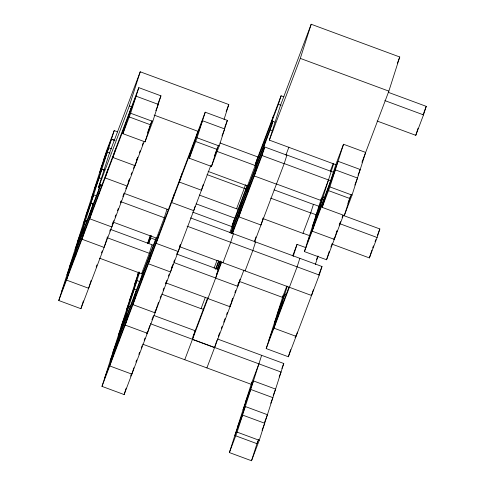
<?xml version="1.0" encoding="UTF-8"?>
<svg xmlns="http://www.w3.org/2000/svg" width="485" height="485" viewBox="0 0 485 485"><rect width="100%" height="100%" fill="white"/><g stroke="black" fill="none" stroke-linecap="round" stroke-linejoin="round"><path stroke-width="0.73" d="M144.094 141.711L80.904 308.702L58.764 300.518L94.12 189.708L101.905 169.138L111.435 139.262L114.897 140.541M94.169 189.568L103.705 159.698L111.489 139.128L114.211 130.592L117.673 131.871M103.76 159.559L106.482 151.023L114.211 130.592M84.681 230.684L81.959 239.214L104.099 247.405L106.597 239.578M92.853 205.076L90.131 213.612L91.513 214.127M99.825 188.192L98.413 187.665L109.307 153.527L140.232 71.792L228.793 104.536L224.028 119.474M92.417 210.248L89.689 218.783L111.829 226.968L113.872 220.566M66.936 274.916L97.861 193.182L100.583 184.646L101.971 185.155M107.876 169.38L105.154 177.916L127.294 186.101L129.568 178.989M115.612 148.944L112.884 157.479L135.03 165.664L137.752 157.134L136.418 160.656M98.413 187.665L129.337 105.93L140.232 71.792M61.486 291.982L138.807 87.646L160.947 95.83L152.775 121.432L145.045 141.869L122.905 133.684L131.071 108.076M122.905 133.684L130.635 113.248L138.807 87.646M80.904 308.702L83.402 300.882M91.131 280.445L88.634 288.272L66.493 280.087L101.85 169.271L104.621 170.296M145.045 141.869L151.174 122.663M210.781 165.561L124.13 394.566L101.989 386.381L138.68 272.043M137.394 275.431L138.304 272.582M147.61 243.421L150.186 235.613M139.456 272.776L109.719 365.945L131.859 374.129L133.902 367.727M148.762 243.615L151.259 235.795M127.907 316.541L125.185 325.077L147.325 333.262L149.823 325.441M136.079 290.939L133.357 299.475L134.739 299.985M135.642 296.111L132.914 304.641L155.054 312.831L157.552 305.004M143.809 270.503L141.087 279.039L142.469 279.548M151.102 255.237L148.38 263.773L170.52 271.958L173.018 264.137M158.837 234.807L156.109 243.343L178.25 251.527L180.523 244.416M167.01 209.205L164.282 217.735L110.162 360.773M174.297 193.939L171.575 202.475L193.715 210.66L195.079 206.392M182.033 173.503L179.311 182.039L201.451 190.223L203.263 184.536M104.711 377.845L205.228 112.205L227.368 120.389L219.196 145.991L211.466 166.428L189.326 158.237L197.498 132.635M189.326 158.237L197.055 137.807L205.228 112.205M124.13 394.566L126.173 388.164M211.466 166.428L217.365 147.931M192.484 339.294L195.206 330.758L153.739 315.426M217.201 269.405L220.123 260.906M245.465 184.688L244.276 188.38L207.028 174.606M232.224 233.709L233.812 228.726M241.985 203.124L239.263 211.66L240.645 212.169M233.43 233.758L230.702 242.294L222.973 262.731M241.548 208.295L238.826 216.831L260.966 225.016L263.234 217.904M249.72 182.687L246.992 191.223L248.381 191.739M257.014 167.428L254.285 175.958L276.426 184.148M265.18 141.82L262.458 150.356L263.84 150.871M273.352 116.218L270.63 124.754L272.012 125.263M232.424 233.74L262.021 155.527L264.743 146.991L286.884 155.176M230.999 233.503L270.193 129.925L272.916 121.389L274.989 122.153M229.835 232.558L278.36 104.317L281.088 95.781L283.852 96.806M335.966 164.748L269.363 140.123L280.257 105.985L311.188 24.25L399.749 56.994L388.855 91.131L361.925 162.299M269.363 140.123L300.294 58.388L311.188 24.25M214.625 347.478L216.892 340.367M240.039 279.202L237.765 286.32L215.625 278.129M254.364 241.894L255.959 236.916M255.571 241.948L252.843 250.478L245.113 270.915M217.347 338.948L283.767 363.507L259.257 440.313L251.521 460.75L229.381 452.566L251.854 382.156M229.381 452.566L237.116 432.129L261.627 355.317M293.176 256.462L297.038 244.367L306.035 247.696M190.55 217.91L321.991 266.501L319.263 275.037L288.339 356.772L266.198 348.588L283.222 295.25M287.32 286.192L273.928 328.157L296.068 336.341L297.432 332.073M299.851 258.317L297.123 266.853L266.198 348.588M343.356 215.382L326.557 259.772L304.416 251.588L321.44 198.25M333.71 163.59L312.152 231.157L334.292 239.341L337.014 230.805L336.214 232.921M322.167 207.356L335.784 164.682L343.519 144.251L365.66 152.435L352.037 195.109L344.308 215.54L322.167 207.356L329.897 186.919L343.519 144.251M251.521 460.75L257.65 441.55M315.317 264.646L318.045 256.11M288.339 356.772L290.606 349.661M313.352 289.781L311.534 295.474L179.395 246.616M326.557 259.772L329.285 251.242M344.308 215.54L350.437 196.34M332.14 244.155L369.388 257.929L371.886 250.108M369.388 257.929L377.124 237.498L379.846 228.962L343.295 215.449M377.124 121.032L415.778 135.327L418.052 128.216M415.778 135.327L423.514 114.89L426.236 106.354L388.285 92.326M100.983 168.234L108.713 147.798L111.483 148.822M99.619 172.502L107.349 152.066L110.119 153.09M91.398 198.244L99.128 177.807L101.892 178.832M85.948 215.31L93.678 194.879L96.448 195.898M83.226 223.846L91.01 203.276L93.084 204.039M77.83 240.778L85.56 220.342L86.942 220.857M75.108 249.308L82.838 228.878L84.22 229.387M69.658 266.38L100.583 184.646M58.764 300.518L136.085 96.175L158.225 104.366L155.824 110.707M96.157 267.053L96.958 264.937M101.492 252.958L102.293 250.848M106.821 238.869L107.621 236.753M109.755 231.115L110.556 229.005M112.156 224.773L112.956 222.663M115.09 217.025L115.891 214.91M117.485 210.684L118.285 208.568M120.419 202.93L121.22 200.82M122.82 196.589L124.154 193.066M125.754 188.841L126.555 186.725M128.155 182.499L129.483 178.977M131.083 174.745L131.884 172.636M133.484 168.404L134.818 164.882M139.353 152.902L140.153 150.793M142.281 145.154L143.081 143.039M157.746 104.287L160.947 95.83M147.555 132.55L152.09 120.571M147.731 243.446L150.665 235.692M148.204 243.525L151.138 235.771M148.446 243.561L150.574 237.923L155.418 239.717M134.624 284.101L139.207 271.988M129.228 301.033L136.958 280.597L139.722 281.621M126.5 309.569L134.236 289.133L136.309 289.903M121.056 326.635L128.786 306.205L130.168 306.714M118.328 335.171L126.064 314.735L127.446 315.25M112.884 352.243L156.073 238.093M101.989 386.381L202.506 120.735L224.646 128.925L221.978 135.97M226.131 111.58L228.793 104.536M130.586 376.166L131.386 374.05M135.915 362.071L136.715 359.961M138.849 354.323L139.65 352.207M141.25 347.981L142.05 345.866M144.184 340.228L144.985 338.118M146.585 333.886L147.379 331.776M151.914 319.797L153.248 316.275M154.848 312.043L155.649 309.933M157.783 304.295L158.583 302.179M160.177 297.954L160.978 295.838M163.112 290.2L163.912 288.09M165.512 283.858L166.846 280.336M168.447 276.111L169.247 273.995M171.381 268.357L172.175 266.247M173.775 262.015L174.576 259.905M176.71 254.267L177.51 252.151M179.644 246.513L180.444 244.404M224.7 127.434L227.368 120.389M214.515 155.697L218.511 145.13M214.097 268.138L217.086 260.251M215.498 269.12L218.699 260.663M232.03 225.434L247.223 185.27M255.225 164.13L281.088 95.781M205.361 297.25L201.045 308.66L161.681 294.104M215.97 269.199L218.905 261.451M230.787 232.721L272.916 121.389M217.401 269.436L220.335 261.688M192.806 337.099L207.689 297.784M216.486 274.528L221.281 261.845M231.951 233.661L264.743 146.991M184.755 359.731L221.76 261.924M285.932 155.018L288.914 147.131M218.365 336.269L219.693 332.74M221.293 328.515L222.094 326.399M223.694 322.173L225.028 318.651M226.628 314.425L227.429 312.31M229.563 306.672L230.363 304.556M231.957 300.33L232.758 298.214L230.035 306.75L207.895 298.566M234.892 292.582L235.692 290.466M237.826 284.828L238.626 282.713M206.895 367.915L243.9 270.109M254.564 241.924L284.21 163.572L331.261 180.972M292.77 255.643L297.038 244.367M286.805 286.108L282.543 297.384L239.663 281.53M330.267 171.254L333.195 163.506M277.093 314.45L284.822 294.019L286.211 294.528M258.905 363.853L251.175 384.29L142.578 344.138M274.371 322.986L282.1 302.549M328.49 179.947L320.761 200.384L276.48 184.009M245.725 401.356L253.455 380.925L275.595 389.109L273.2 395.451M268.92 340.052L288.921 287.205M315.311 217.45L323.046 197.013L324.429 197.528M243.003 409.892L250.733 389.455L272.873 397.645L270.739 403.277M312.589 225.986L320.324 205.549M237.553 426.958L245.289 406.527L267.429 414.711L264.495 422.465M307.144 243.052L338.069 161.317L360.209 169.501L358.075 175.14M234.831 435.494L242.561 415.063L264.701 423.247L262.039 430.292M304.416 251.588L335.347 169.853L357.487 178.037L354.82 185.082M316.511 259.602L317.845 256.08M281.9 368.436L283.767 363.507M397.348 63.335L399.749 56.994M279.178 376.972L281.045 372.037L150.314 323.701M295.062 337.669L295.862 335.559M318.791 274.959L321.991 266.501M330.885 247.01L332.213 243.488M333.813 239.263L334.614 237.147M339.148 225.167L340.482 221.645M342.083 217.419L342.883 215.304M258.572 439.452L256.971 443.678L235.522 435.748M347.89 203.403L351.352 194.242M372.644 247.987L373.444 245.871M375.044 241.645L375.845 239.529M377.445 235.304L379.846 228.962M423.035 114.812L426.236 106.354M300.294 58.388L388.855 91.131M384.854 100.601L423.514 114.89M278.36 104.317L281.13 105.342M270.193 129.925L272.958 130.944M333.983 172.436L286.938 155.042L284.161 163.712L262.021 155.527M129.337 105.93L132.175 106.979M154.133 115.103L198.062 131.338M219.966 142.954L257.923 156.988L255.165 165.621L256.547 166.131M130.635 113.248L152.775 121.432M197.055 137.807L219.196 145.991M329.897 186.919L352.037 195.109M128.349 116.612L150.489 124.797M194.77 141.171L216.91 149.356M328.309 190.544L349.752 198.474M217.244 151.49L255.195 165.524M319.009 206.313L313.474 204.264L310.703 212.939L270.636 198.123M274.061 189.847L313.425 204.403M208.107 171.405L247.465 185.955M247.435 186.058L248.817 186.567M111.489 139.128L114.951 140.407M246.404 189.011L244.331 188.241L236.547 208.811L199.293 195.043M316.287 214.849L310.752 212.8L302.967 233.37L262.906 218.559M339.87 223.724L377.124 237.498M236.601 208.677L238.675 209.441M303.022 233.237L309.939 235.795M196.122 203.858L234.776 218.153L232.054 226.689L192.69 212.133M101.905 169.138L104.669 170.156M231.969 226.925L233.352 227.435M124.13 193.351L168.392 209.714M97.861 193.182L99.243 193.691M120.704 201.627L165.67 218.25M187.125 226.18L319.263 275.037M90.956 203.409L93.029 204.179M112.975 222.057L157.934 238.681M110.568 229.429L152.035 244.761L149.259 253.437L150.641 253.946M151.981 244.901L153.369 245.41M176.934 254.128L218.402 269.46L215.679 277.996L174.212 262.658M107.136 237.705L149.313 253.297L141.529 273.867L142.911 274.383M99.407 258.141L141.578 273.734M165.773 282.834L207.95 298.427M74.666 254.479L76.048 254.995M201.093 308.521L203.173 309.291M192.43 339.433L214.57 347.618M117.891 340.343L119.274 340.852M237.116 432.129L259.257 440.313"/></g></svg>
